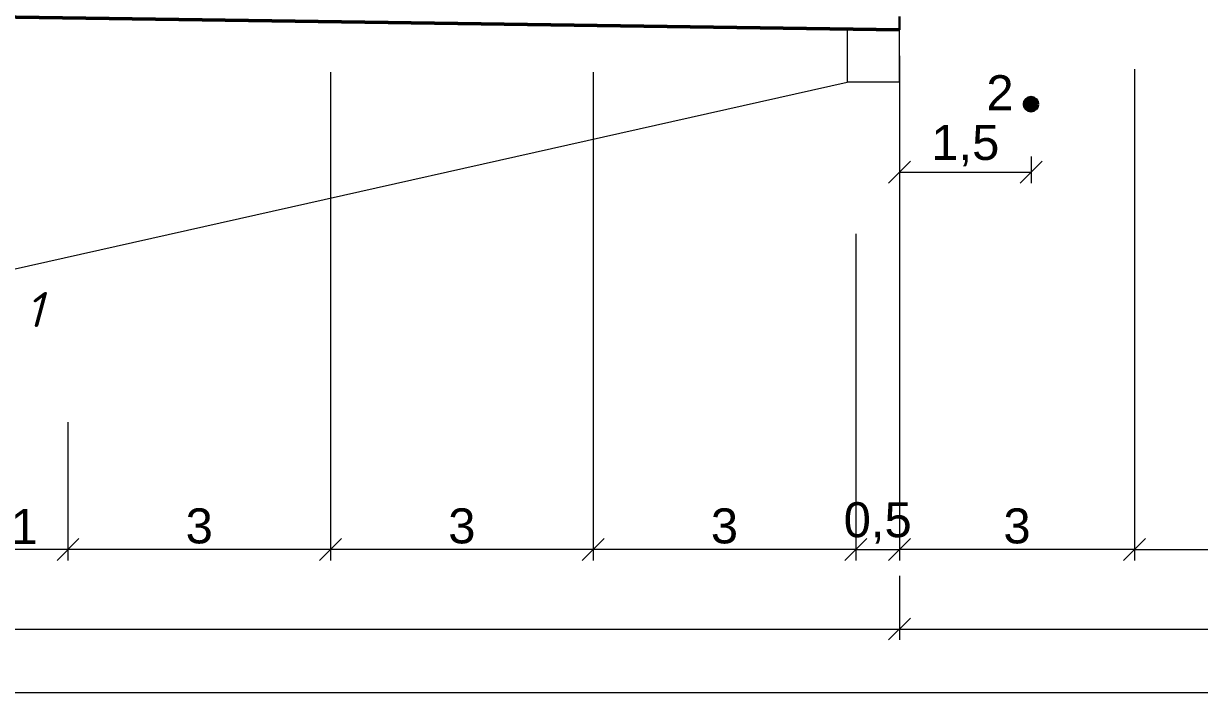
# Model space of a CAD drawing. Header units: millimetres. Extents: x -2123 to 34701, y -1286 to 835.
# Drawn here: x 1676.28 to 1689.7, y 609.64 to 617.28 of the extents above; entities that cross this region are included whole.
import ezdxf

# ---------------------------------------------------------------- set-up
doc = ezdxf.new("R2010")
doc.units = ezdxf.units.MM
doc.layers.get('0').update_dxf_attribs({"lineweight": 15})
for name, color, linetype, lineweight in [('Дор. Розм.', 7, 'Continuous', 50), ('Линия 0.2', 220, 'Continuous', 20), ('Линия 0.3', 160, 'Continuous', 30), ('Линия 0.5', 26, 'Continuous', 50), ('Размер', 94, 'Continuous', 15)]:
    doc.layers.add(name, color=color, linetype=linetype, lineweight=lineweight)
doc.styles.get("Standard").update_dxf_attribs({"font": 'arial.ttf'})
doc.styles.add('Аннотативный', font='arial.ttf')
doc.styles.add('стиль1', font='isocpeui.ttf')
doc.dimstyles.new('М-100', dxfattribs={"dimscale": 100, "dimtxt": 4, "dimasz": 2.5, "dimexe": 1.25, "dimexo": 3, "dimtad": 1, "dimlfac": 0.001, "dimtxsty": 'Standard', "dimblk": 'OBLIQUE', "dimcen": 2.5, "dimadec": 0, "dimazin": 0, "dimtfac": 1, "dimtmove": 0, "dimatfit": 3, "dimldrblk": 'OBLIQUE', "dimfxl": 1.25, "dimlwd": -1, "dimlwe": -1, "dimarcsym": 0})

# ---------------------------------------------------------------- blocks, each defined once
blk = doc.blocks.new('_Oblique')
at = {"color": 0, "linetype": 'ByBlock', "lineweight": -2}
blk.add_line((-0.5, -0.5), (0.5, 0.5), dxfattribs=at)
blk = doc.blocks.new('*D1140')
at = {"layer": 'Defpoints', "color": 0, "ltscale": 1000, "transparency": 16777216}
for p in [(50770, 17497), (48090, 17397), (48090, 11710)]:
    blk.add_point(p, dxfattribs=at)
at = {"layer": 'Размер', "color": 0, "ltscale": 1000, "transparency": 16777216}
for p, q in [((50770, 17197), (50770, 11585)), ((48090, 17097), (48090, 11585)), ((50770, 11710), (48090, 11710))]:
    blk.add_line(p, q, dxfattribs=at)
at = {"layer": 'Размер', "color": 0, "ltscale": 1000, "transparency": 16777216, "xscale": 250, "yscale": 250, "zscale": 250, "rotation": 180}
blk.add_blockref('_Oblique', (48090, 11710), dxfattribs=at)
at = {"layer": 'Размер', "color": 0, "ltscale": 1000, "transparency": 16777216, "xscale": 250, "yscale": 250, "zscale": 250}
blk.add_blockref('_Oblique', (50770, 11710), dxfattribs=at)
at = {"layer": 'Размер', "color": 0, "ltscale": 1000, "transparency": 16777216, "insert": (49430, 11977), "char_height": 400, "attachment_point": 5}
blk.add_mtext('3', dxfattribs=at)
blk = doc.blocks.new('*D1141')
at = {"layer": 'Defpoints', "color": 0, "ltscale": 1000, "transparency": 16777216}
for p in [(41596, 17460), (38599, 13466), (38599, 11710)]:
    blk.add_point(p, dxfattribs=at)
at = {"layer": 'Размер', "color": 0, "ltscale": 1000, "transparency": 16777216}
for p, q in [((41596, 17160), (41596, 11585)), ((38599, 13166), (38599, 11585)), ((41596, 11710), (38599, 11710))]:
    blk.add_line(p, q, dxfattribs=at)
at = {"layer": 'Размер', "color": 0, "ltscale": 1000, "transparency": 16777216, "xscale": 250, "yscale": 250, "zscale": 250, "rotation": 180}
blk.add_blockref('_Oblique', (38599, 11710), dxfattribs=at)
at = {"layer": 'Размер', "color": 0, "ltscale": 1000, "transparency": 16777216, "xscale": 250, "yscale": 250, "zscale": 250}
blk.add_blockref('_Oblique', (41596, 11710), dxfattribs=at)
at = {"layer": 'Размер', "color": 0, "ltscale": 1000, "transparency": 16777216, "insert": (40097, 11977), "char_height": 400, "attachment_point": 5}
blk.add_mtext('3', dxfattribs=at)
blk = doc.blocks.new('*D1142')
at = {"layer": 'Defpoints', "color": 0, "ltscale": 1000, "transparency": 16777216}
for p in [(38599, 13466), (37600, 13041), (37600, 11710)]:
    blk.add_point(p, dxfattribs=at)
at = {"layer": 'Размер', "color": 0, "ltscale": 1000, "transparency": 16777216}
for p, q in [((38599, 13166), (38599, 11585)), ((37600, 12741), (37600, 11585)), ((38599, 11710), (37600, 11710))]:
    blk.add_line(p, q, dxfattribs=at)
at = {"layer": 'Размер', "color": 0, "ltscale": 1000, "transparency": 16777216, "xscale": 250, "yscale": 250, "zscale": 250, "rotation": 180}
blk.add_blockref('_Oblique', (37600, 11710), dxfattribs=at)
at = {"layer": 'Размер', "color": 0, "ltscale": 1000, "transparency": 16777216, "xscale": 250, "yscale": 250, "zscale": 250}
blk.add_blockref('_Oblique', (38599, 11710), dxfattribs=at)
at = {"layer": 'Размер', "color": 0, "ltscale": 1000, "transparency": 16777216, "insert": (38100, 11973), "char_height": 400, "attachment_point": 5}
blk.add_mtext('1', dxfattribs=at)
blk = doc.blocks.new('*D1143')
at = {"layer": 'Defpoints', "color": 0, "ltscale": 1000, "transparency": 16777216}
for p in [(50770, 17497), (54471, 13963), (54471, 11710)]:
    blk.add_point(p, dxfattribs=at)
at = {"layer": 'Размер', "color": 0, "ltscale": 1000, "transparency": 16777216}
for p, q in [((50770, 17197), (50770, 11585)), ((54471, 13663), (54471, 11585)), ((50770, 11710), (54471, 11710))]:
    blk.add_line(p, q, dxfattribs=at)
at = {"layer": 'Размер', "color": 0, "ltscale": 1000, "transparency": 16777216, "xscale": 250, "yscale": 250, "zscale": 250, "rotation": 180}
blk.add_blockref('_Oblique', (50770, 11710), dxfattribs=at)
at = {"layer": 'Размер', "color": 0, "ltscale": 1000, "transparency": 16777216, "xscale": 250, "yscale": 250, "zscale": 250}
blk.add_blockref('_Oblique', (54471, 11710), dxfattribs=at)
at = {"layer": 'Размер', "color": 0, "ltscale": 1000, "transparency": 16777216, "insert": (52620, 12012), "char_height": 400, "attachment_point": 5}
blk.add_mtext('4,5', dxfattribs=at)
blk = doc.blocks.new('*D1144')
at = {"layer": 'Defpoints', "color": 0, "ltscale": 1000, "transparency": 16777216}
for p in [(48090, 17647), (47590, 15617), (48090, 11710)]:
    blk.add_point(p, dxfattribs=at)
at = {"layer": 'Размер', "color": 0, "ltscale": 1000, "transparency": 16777216}
for p, q in [((48090, 17347), (48090, 11585)), ((47590, 15317), (47590, 11585)), ((47590, 11710), (48090, 11710))]:
    blk.add_line(p, q, dxfattribs=at)
at = {"layer": 'Размер', "color": 0, "ltscale": 1000, "transparency": 16777216, "xscale": 250, "yscale": 250, "zscale": 250, "rotation": 180}
blk.add_blockref('_Oblique', (47590, 11710), dxfattribs=at)
at = {"layer": 'Размер', "color": 0, "ltscale": 1000, "transparency": 16777216, "xscale": 250, "yscale": 250, "zscale": 250}
blk.add_blockref('_Oblique', (48090, 11710), dxfattribs=at)
at = {"layer": 'Размер', "color": 0, "ltscale": 1000, "transparency": 16777216, "insert": (47840, 12013), "char_height": 400, "attachment_point": 5}
blk.add_mtext('0,5', dxfattribs=at)
blk = doc.blocks.new('*D1145')
at = {"layer": 'Defpoints', "color": 0, "ltscale": 1000, "transparency": 16777216}
for p in [(48090, 16497), (49590, 16497), (49590, 16019)]:
    blk.add_point(p, dxfattribs=at)
at = {"layer": 'Размер', "color": 0, "ltscale": 1000, "transparency": 16777216}
for p, q in [((48090, 16197), (48090, 15894)), ((49590, 16197), (49590, 15894)), ((48090, 16019), (49590, 16019))]:
    blk.add_line(p, q, dxfattribs=at)
at = {"layer": 'Размер', "color": 0, "ltscale": 1000, "transparency": 16777216, "xscale": 250, "yscale": 250, "zscale": 250, "rotation": 180}
blk.add_blockref('_Oblique', (48090, 16019), dxfattribs=at)
at = {"layer": 'Размер', "color": 0, "ltscale": 1000, "transparency": 16777216, "xscale": 250, "yscale": 250, "zscale": 250}
blk.add_blockref('_Oblique', (49590, 16019), dxfattribs=at)
at = {"layer": 'Размер', "color": 0, "ltscale": 1000, "transparency": 16777216, "insert": (48840, 16322), "char_height": 400, "attachment_point": 5}
blk.add_mtext('1,5', dxfattribs=at)
blk = doc.blocks.new('*D1147')
at = {"layer": 'Defpoints', "color": 0, "ltscale": 1000, "transparency": 16777216}
for p in [(57590, 13028), (17611, 11710), (57590, 10077)]:
    blk.add_point(p, dxfattribs=at)
at = {"layer": 'Размер', "color": 0, "ltscale": 1000, "transparency": 16777216}
for p, q in [((57590, 12728), (57590, 9952)), ((17611, 11410), (17611, 9952)), ((17611, 10077), (57590, 10077))]:
    blk.add_line(p, q, dxfattribs=at)
at = {"layer": 'Размер', "color": 0, "ltscale": 1000, "transparency": 16777216, "xscale": 250, "yscale": 250, "zscale": 250, "rotation": 180}
blk.add_blockref('_Oblique', (17611, 10077), dxfattribs=at)
at = {"layer": 'Размер', "color": 0, "ltscale": 1000, "transparency": 16777216, "xscale": 250, "yscale": 250, "zscale": 250}
blk.add_blockref('_Oblique', (57590, 10077), dxfattribs=at)
at = {"layer": 'Размер', "color": 0, "ltscale": 1000, "transparency": 16777216, "insert": (37600, 10340), "char_height": 400, "attachment_point": 5}
blk.add_mtext('44', dxfattribs=at)
blk = doc.blocks.new('*D1120')
at = {"layer": 'Defpoints', "color": 0, "ltscale": 1000, "transparency": 16777216}
for p in [(27110, 11710), (48090, 11709), (48090, 10802)]:
    blk.add_point(p, dxfattribs=at)
at = {"layer": 'Размер', "color": 0, "ltscale": 1000, "transparency": 16777216}
for p, q in [((27110, 11410), (27110, 10677)), ((48090, 11409), (48090, 10677)), ((27110, 10802), (48090, 10802))]:
    blk.add_line(p, q, dxfattribs=at)
at = {"layer": 'Размер', "color": 0, "ltscale": 1000, "transparency": 16777216, "xscale": 250, "yscale": 250, "zscale": 250, "rotation": 180}
blk.add_blockref('_Oblique', (27110, 10802), dxfattribs=at)
at = {"layer": 'Размер', "color": 0, "ltscale": 1000, "transparency": 16777216, "xscale": 250, "yscale": 250, "zscale": 250}
blk.add_blockref('_Oblique', (48090, 10802), dxfattribs=at)
at = {"layer": 'Размер', "color": 0, "ltscale": 1000, "transparency": 16777216, "insert": (37600, 11065), "char_height": 400, "attachment_point": 5}
blk.add_mtext('21', dxfattribs=at)
blk = doc.blocks.new('*D1121')
at = {"layer": 'Defpoints', "color": 0, "ltscale": 1000, "transparency": 16777216}
for p in [(48090, 11710), (57590, 11710), (57590, 10802)]:
    blk.add_point(p, dxfattribs=at)
at = {"layer": 'Размер', "color": 0, "ltscale": 1000, "transparency": 16777216}
for p, q in [((48090, 11410), (48090, 10677)), ((57590, 11410), (57590, 10677)), ((48090, 10802), (57590, 10802))]:
    blk.add_line(p, q, dxfattribs=at)
at = {"layer": 'Размер', "color": 0, "ltscale": 1000, "transparency": 16777216, "xscale": 250, "yscale": 250, "zscale": 250, "rotation": 180}
blk.add_blockref('_Oblique', (48090, 10802), dxfattribs=at)
at = {"layer": 'Размер', "color": 0, "ltscale": 1000, "transparency": 16777216, "xscale": 250, "yscale": 250, "zscale": 250}
blk.add_blockref('_Oblique', (57590, 10802), dxfattribs=at)
at = {"layer": 'Размер', "color": 0, "ltscale": 1000, "transparency": 16777216, "insert": (52840, 11104), "char_height": 400, "attachment_point": 5}
blk.add_mtext('11,5', dxfattribs=at)
blk = doc.blocks.new('*D1122')
at = {"layer": 'Defpoints', "color": 0, "ltscale": 1000, "transparency": 16777216}
for p in [(44593, 17460), (41596, 13466), (41596, 11710)]:
    blk.add_point(p, dxfattribs=at)
at = {"layer": 'Размер', "color": 0, "ltscale": 1000, "transparency": 16777216}
for p, q in [((44593, 17160), (44593, 11585)), ((41596, 13166), (41596, 11585)), ((44593, 11710), (41596, 11710))]:
    blk.add_line(p, q, dxfattribs=at)
at = {"layer": 'Размер', "color": 0, "ltscale": 1000, "transparency": 16777216, "xscale": 250, "yscale": 250, "zscale": 250, "rotation": 180}
blk.add_blockref('_Oblique', (41596, 11710), dxfattribs=at)
at = {"layer": 'Размер', "color": 0, "ltscale": 1000, "transparency": 16777216, "xscale": 250, "yscale": 250, "zscale": 250}
blk.add_blockref('_Oblique', (44593, 11710), dxfattribs=at)
at = {"layer": 'Размер', "color": 0, "ltscale": 1000, "transparency": 16777216, "insert": (43094, 11977), "char_height": 400, "attachment_point": 5}
blk.add_mtext('3', dxfattribs=at)
blk = doc.blocks.new('*D1123')
at = {"layer": 'Defpoints', "color": 0, "ltscale": 1000, "transparency": 16777216}
for p in [(47590, 15092), (44593, 13466), (44593, 11710)]:
    blk.add_point(p, dxfattribs=at)
at = {"layer": 'Размер', "color": 0, "ltscale": 1000, "transparency": 16777216}
for p, q in [((47590, 14792), (47590, 11585)), ((44593, 13166), (44593, 11585)), ((47590, 11710), (44593, 11710))]:
    blk.add_line(p, q, dxfattribs=at)
at = {"layer": 'Размер', "color": 0, "ltscale": 1000, "transparency": 16777216, "xscale": 250, "yscale": 250, "zscale": 250, "rotation": 180}
blk.add_blockref('_Oblique', (44593, 11710), dxfattribs=at)
at = {"layer": 'Размер', "color": 0, "ltscale": 1000, "transparency": 16777216, "xscale": 250, "yscale": 250, "zscale": 250}
blk.add_blockref('_Oblique', (47590, 11710), dxfattribs=at)
at = {"layer": 'Размер', "color": 0, "ltscale": 1000, "transparency": 16777216, "insert": (46091, 11977), "char_height": 400, "attachment_point": 5}
blk.add_mtext('3', dxfattribs=at)
blk = doc.blocks.new('2')
at = {"ltscale": 1000}
h = blk.add_hatch(color=0, dxfattribs=at)
h.dxf.hatch_style = 1
h.paths.add_polyline_path([(49664.804, 16796.783, 1), (49514.804, 16796.783, 1)])
at = {"color": 0, "ltscale": 1000}
blk.add_circle((49589.804, 16796.783), 75, dxfattribs=at)
at = {"layer": 'Линия 0.2', "color": 0, "ltscale": 1000}
for p, q in [((48089.804, 17646.783), (47489.804, 17646.988)), ((47489.804, 17646.988), (47489.804, 17046.783)), ((48089.599, 17046.783), (48089.804, 17646.783)), ((37962.355, 14908.353), (47489.804, 17046.783)), ((48089.804, 17046.783), (47489.804, 17046.783))]:
    blk.add_line(p, q, dxfattribs=at)
at = {"layer": 'Линия 0.3', "color": 0, "ltscale": 1000}
blk.add_line((48089.804, 17796.783), (48089.804, 17646.783), dxfattribs=at)
at = {"layer": 'Линия 0.5', "color": 0, "ltscale": 1000}
blk.add_line((48090.499, 17646.783), (37598.804, 17796.783), dxfattribs=at)
at = {"color": 0, "lineweight": 25, "ltscale": 1000, "insert": (49390.869, 17126.955), "char_height": 400, "attachment_point": 3, "style": 'Аннотативный'}
blk.add_mtext_dynamic_manual_height_columns('2', width=613.06669, gutter_width=12.5, heights=[0], dxfattribs=at)
at = {"color": 0, "ltscale": 1000, "insert": (38313.253, 14650.992), "char_height": 400, "width": 760, "attachment_point": 3, "style": 'стиль1'}
blk.add_mtext('{\\fISOCPEUR|b0|i1|c204|p34;1}', dxfattribs=at)
at = {"layer": 'Размер', "color": 0, "ltscale": 1000}
dim = blk.add_linear_dim(base=(48090.499, 11709.785), p1=(47589.804, 15617.429), p2=(48090.499, 17646.783), angle=180, dimstyle='М-100', dxfattribs=at)
dim.commit()
dim.dimension.update_dxf_attribs({"geometry": '*D1144', "text_midpoint": (47840.152, 11709.785), "dimtype": 160})
for base, p1, p2, picture, middle in [((38598.804, 11709.785), (41595.804, 17460.381), (38598.804, 13466.365), '*D1141', (40097.304, 11976.651)), ((41595.804, 11709.785), (44592.804, 17460.381), (41595.804, 13466.365), '*D1122', (43094.304, 11976.651)), ((49589.804, 16019.41), (48089.804, 16496.783), (49589.804, 16496.783), '*D1145', (48839.804, 16322.292)), ((44592.804, 11709.785), (47589.804, 15091.572), (44592.804, 13466.365), '*D1123', (46091.304, 11976.651)), ((37600.209, 11709.785), (38598.804, 13466.365), (37600.209, 13040.777), '*D1142', (38099.506, 11973.104))]:
    dim = blk.add_linear_dim(base=base, p1=p1, p2=p2, angle=180, dimstyle='М-100', dxfattribs=at)
    dim.commit()
    dim.dimension.update_dxf_attribs({"geometry": picture, "text_midpoint": middle})
for base, p2, text, picture, middle in [((48089.804, 11709.785), (48089.804, 17396.783), '3', '*D1140', (49429.979, 11976.651)), ((54470.765, 11709.785), (54470.765, 13963.045), '4,5', '*D1143', (52620.459, 12011.849))]:
    dim = blk.add_linear_dim(base=base, p1=(50770.154, 17496.783), p2=p2, angle=180, text=text, dimstyle='М-100', dxfattribs=at)
    dim.commit()
    dim.dimension.update_dxf_attribs({"geometry": picture, "text_midpoint": middle})
dim = blk.add_linear_dim(base=(57589.804, 10077.164), p1=(17610.613, 11709.785), p2=(57589.804, 13028.099), text='44', dimstyle='М-100', dxfattribs=at)
dim.commit()
dim.dimension.update_dxf_attribs({"geometry": '*D1147', "text_midpoint": (37600.209, 10077.164), "dimtype": 160})
for base, p1, p2, text, picture, middle in [((48089.804, 10801.546), (27109.918, 11709.785), (48089.804, 11709.09), '21', '*D1120', (37599.861, 11064.865)), ((57589.804, 10801.546), (48090.499, 11709.785), (57589.804, 11709.785), '11,5', '*D1121', (52840.152, 11104.428))]:
    dim = blk.add_linear_dim(base=base, p1=p1, p2=p2, text=text, dimstyle='М-100', dxfattribs=at)
    dim.commit()
    dim.dimension.update_dxf_attribs({"geometry": picture, "text_midpoint": middle})

msp = doc.modelspace()

# ---------------------------------------------------------------- block references
at = {"layer": 'Дор. Розм.', "xscale": 0.001, "yscale": 0.001, "zscale": 0.001}
msp.add_blockref('2', (1638.187, 599.564), dxfattribs=at)

doc.saveas('drawing.dxf')
